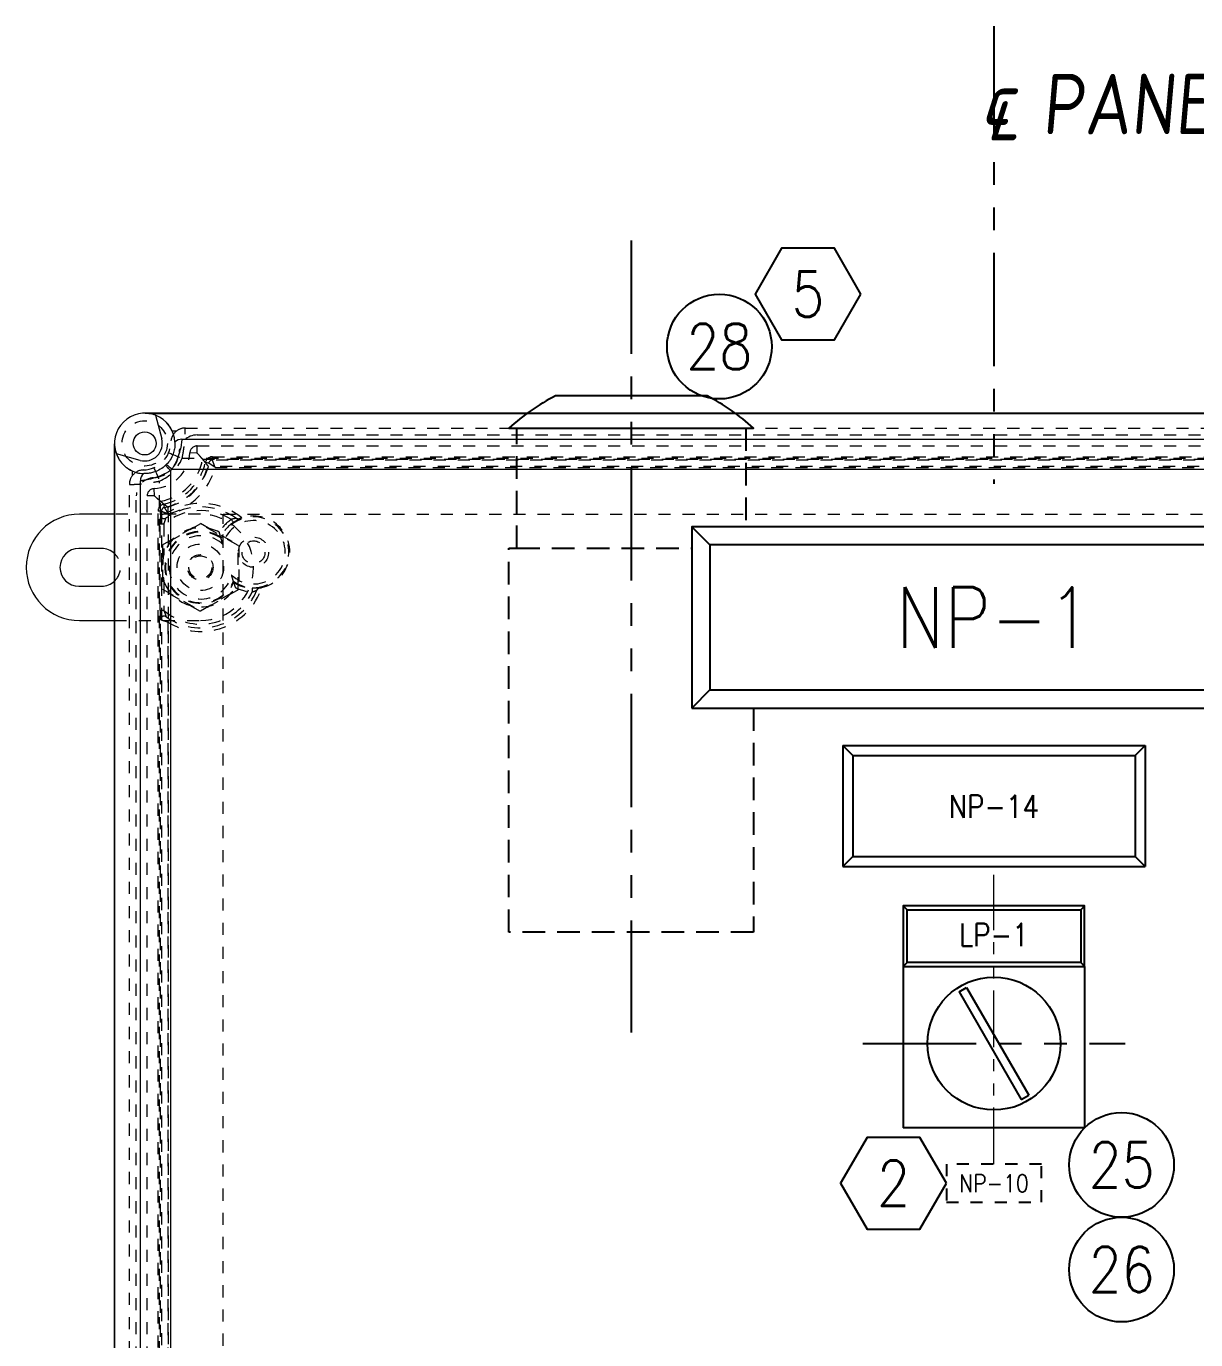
# Model space of a CAD drawing. Header units: inches. Extents: x -1 to 303, y -2 to 61.
# Drawn here: x 14.33 to 24, y 31.43 to 42.3 of the extents above; entities that cross this region are included whole.
import ezdxf
from ezdxf.enums import TextEntityAlignment as Align

# ---------------------------------------------------------------- set-up
doc = ezdxf.new("R2010")
doc.units = ezdxf.units.IN
doc.header["$LTSCALE"] = 0.75
doc.header["$MEASUREMENT"] = 0
for name, pattern in [('CENTER2', [1.125, 0.75, -0.125, 0.125, -0.125]), ('HIDDEN', [0.1875, 0.125, -0.0625]), ('HIDDEN2', [0.1875, 0.125, -0.0625]), ('PHANTOM2', [1.25, 0.625, -0.125, 0.125, -0.125, 0.125, -0.125])]:
    doc.linetypes.add(name, pattern=pattern)
for name, color, linetype in [('BODY', 3, 'Continuous'), ('BOM_LAYER @ 4', 151, 'Continuous'), ('E-POWR-IDEN', 11, 'Continuous'), ('FRONT_DOOR', 1, 'Continuous'), ('PANEL', 150, 'Continuous'), ('PCAT', 51, 'Continuous'), ('PITEM', 20, 'Continuous'), ('PSYMS', 7, 'Continuous')]:
    doc.layers.add(name, color=color, linetype=linetype)
doc.layers.add('DIM', color=2, linetype='Continuous', lineweight=20)
doc.layers.add('G-Anno-Std-Note @ 4', color=151, linetype='Continuous', lineweight=25)
doc.styles.add('Note', font='romans.shx', dxfattribs={"width": 0.75})
doc.styles.add('ROMANS', font='romans.shx', dxfattribs={"width": 0.85})

# ---------------------------------------------------------------- blocks, each defined once
blk = doc.blocks.new('LARGENAMEPLATE')
for p, q in [((10.505, 29.055), (10.655, 28.905)), ((10.505, 29.055), (10.505, 27.556)), ((15.505, 29.055), (15.354, 28.905)), ((10.655, 27.705), (10.505, 27.555)), ((15.354, 27.705), (15.505, 27.555))]:
    blk.add_line(p, q)
for points in [[(10.505, 27.555), (15.505, 27.555), (15.505, 29.055), (10.505, 29.055)], [(10.655, 27.705), (15.354, 27.705), (15.354, 28.905), (10.655, 28.905)]]:
    blk.add_lwpolyline(points, close=True)
at = {"layer": 'PITEM', "style": 'ROMANS', "width": 0.85}
blk.add_attdef('NP_NO', text='', height=0.75, dxfattribs=at).set_placement((13.005, 28.304), align=Align.MIDDLE)
blk = doc.blocks.new('Anno_Circle')
at = {"color": 0, "linetype": 'ByBlock', "lineweight": -2}
blk.add_circle((0, 0), 1.155, dxfattribs=at)
at = {"color": 0, "linetype": 'ByBlock', "lineweight": -2, "style": 'Note', "width": 0.85}
blk.add_attdef('ID', text='', height=1, dxfattribs=at).set_placement((0, 0), align=Align.MIDDLE)
blk = doc.blocks.new('27MM_HIDDEN')
at = {"linetype": 'HIDDEN'}
blk.add_lwpolyline([(-0.3937, 0), (0.3937, 0), (0.3937, 0.31496), (-0.3937, 0.31496)], close=True, dxfattribs=at)
at = {"layer": 'PITEM', "style": 'ROMANS', "width": 0.85}
blk.add_attdef('NP_NO', text='', height=0.145, dxfattribs=at).set_placement((0, 0.15748), align=Align.MIDDLE)
blk = doc.blocks.new('Anno_Hexagon')
at = {"color": 0, "linetype": 'ByBlock', "lineweight": -2}
blk.add_lwpolyline([(1.167, 0), (0.583, 1.01), (-0.583, 1.01), (-1.167, 0), (-0.583, -1.01), (0.583, -1.01)], close=True, dxfattribs=at)
at = {"color": 0, "linetype": 'ByBlock', "lineweight": -2, "style": 'Note', "width": 0.85}
blk.add_attdef('ID', text='', height=1, dxfattribs=at).set_placement((0, 0), align=Align.MIDDLE)
blk = doc.blocks.new('NP_1X2-25')
for p, q in [((-1.167, 0.918), (-1.25, 1.001)), ((1.168, 0.918), (1.25, 1)), ((-1.167, 0.082), (-1.25, -0.001)), ((1.168, 0.082), (1.25, 0))]:
    blk.add_line(p, q)
at = {"linetype": 'Continuous', "ltscale": 2}
for p, q in [((-1.25, 1), (-1.25, 0)), ((-1.25, 1), (1.25, 1)), ((1.25, 1), (1.25, 0)), ((-1.167, 0.918), (-1.167, 0.082)), ((-1.167, 0.918), (1.168, 0.918)), ((1.168, 0.918), (1.168, 0.082)), ((-1.25, 0), (1.25, 0)), ((-1.167, 0.082), (1.168, 0.082))]:
    blk.add_line(p, q, dxfattribs=at)
at = {"layer": 'PITEM', "style": 'ROMANS', "width": 0.85}
blk.add_attdef('NP-NO', text='', height=0.188, dxfattribs=at).set_placement((0, 0.496), align=Align.MIDDLE)

msp = doc.modelspace()

# ---------------------------------------------------------------- linework, layer by layer
at = {"color": 153, "linetype": 'HIDDEN2', "ltscale": 2}
msp.add_line((18.3869924, 37.9772307), (19.8308798, 37.9772307), dxfattribs=at)
at = {"color": 153, "ltscale": 2}
msp.add_lwpolyline([(18.3187519, 38.972138), (20.3430077, 38.972138, 0.0621422454), (19.9576593, 39.2393214), (18.7041004, 39.2393214, 0.0621422454)], format="xyb", close=True, dxfattribs=at)
at = {"color": 153, "linetype": 'HIDDEN2', "ltscale": 2}
for points in [[(20.3430077, 36.6554693), (20.3430077, 34.8022307), (18.3187519, 34.8022307), (18.3187519, 37.9772307), (18.3832228, 37.9772307), (18.3832228, 38.972138)], [(20.2785368, 38.972138), (20.2785368, 38.1554693)]]:
    msp.add_lwpolyline(points, dxfattribs=at)
at = {"layer": 'BODY', "linetype": 'HIDDEN', "lineweight": 0}
for p, q in [((15.3059943, 39.0948016), (15.3058412, 39.0948016)), ((15.3102816, 39.0948016), (15.3059943, 39.0948016)), ((15.3385082, 39.0927066), (15.3382148, 39.0927066)), ((15.5329478, 38.9495317), (15.5716433, 38.9495317)), ((15.6417468, 38.972138), (29.0200128, 38.972138)), ((15.0558801, 38.8448399), (15.0558801, 38.8447636)), ((15.0558801, 38.8447636), (15.0558801, 38.8446874)), ((15.0558801, 38.8446874), (15.0558801, 38.8403995)), ((15.0579744, 38.8124668), (15.0579744, 38.8121729)), ((15.7394439, 38.7648013), (15.7394439, 38.8248013)), ((15.6150948, 38.7221382), (29.0466648, 38.7221382)), ((15.7394439, 38.7648013), (15.6795142, 38.7677047)), ((15.7842042, 38.7149909), (28.8775554, 38.7149909)), ((15.20115, 38.6177333), (15.20115, 38.5755507)), ((28.8293378, 38.6549997), (15.8324218, 38.6549997)), ((15.178543, 26.9174647), (15.178543, 38.5054472)), ((15.3858798, 38.4112372), (15.3829764, 38.4711669)), ((15.4285429, 26.9174647), (15.4285429, 38.5335294)), ((15.3858798, 38.4112372), (15.3258797, 38.4112372)), ((15.4356907, 38.2528502), (15.4356907, 38.3664768)), ((15.7658799, 38.2598015), (15.0558801, 38.2598015)), ((15.4356905, 38.25285), (15.4356813, 38.2528435)), ((15.4956814, 38.3182593), (15.4956814, 38.2724834)), ((15.4346342, 37.4628516), (15.4346342, 38.1760828)), ((15.4646295, 38.1760828), (15.4346342, 38.1760828)), ((15.4483796, 38.0031103), (15.7658799, 38.1864186)), ((15.7658799, 38.180068), (15.4538795, 37.9999347)), ((15.4646295, 38.1760828), (15.4646295, 37.9368036)), ((15.7658799, 38.1864186), (16.0833797, 38.0031103)), ((16.0778797, 37.9999347), (15.7658799, 38.180068)), ((15.4483796, 37.636493), (15.4483796, 38.0031103)), ((15.4538795, 37.9999347), (15.4538795, 37.639668)), ((16.0778797, 37.639668), (16.0778797, 37.9999347)), ((16.0833797, 38.0031103), (16.0833797, 37.636493)), ((15.7658799, 37.4531841), (15.4483796, 37.636493)), ((15.4538795, 37.639668), (15.7658799, 37.4595347)), ((15.4646295, 37.7024054), (15.4646295, 37.4628516)), ((15.7658799, 37.4595347), (16.0778797, 37.639668)), ((16.0833797, 37.636493), (15.7658799, 37.4531841)), ((15.4646295, 37.4628516), (15.4346342, 37.4628516)), ((15.4356813, 37.386091), (15.4356905, 37.3860846)), ((15.4356907, 28.2533072), (15.4356907, 37.3860848)), ((15.0558801, 37.3798011), (15.7658799, 37.3798011)), ((15.4956814, 37.3664517), (15.4956814, 28.2729506))]:
    msp.add_line(p, q, dxfattribs=at)
at = {"layer": 'BODY', "linetype": 'Continuous', "lineweight": 15}
for p, q in [((29.351478, 39.0948016), (15.3102816, 39.0948016)), ((15.0558801, 38.8403995), (15.0558801, 26.7947633)), ((15.0558801, 38.2598015), (14.76588, 38.2598015)), ((14.9488798, 37.9758012), (14.7608799, 37.9758012)), ((14.7608799, 37.6638014), (14.9488798, 37.6638014)), ((14.76588, 37.3798011), (15.0558801, 37.3798011))]:
    msp.add_line(p, q, dxfattribs=at)
at = {"layer": 'BODY', "linetype": 'HIDDEN', "lineweight": 0, "flags": 128}
for points in [[(15.5042155, 38.7680262), (15.5063457, 38.7671444), (15.5126558, 38.7645332), (15.5229018, 38.7602928), (15.5366913, 38.7545858), (15.5534932, 38.7476321), (15.5726629, 38.7396987), (15.5934635, 38.7310906), (15.6150948, 38.7221382)], [(15.3814417, 38.6438995), (15.3823469, 38.6417787), (15.3850274, 38.6354979), (15.3893798, 38.6252989), (15.3952376, 38.6115728), (15.4023749, 38.5948477), (15.4105183, 38.575766), (15.419354, 38.5550616), (15.4285429, 38.5335294)], [(15.5112525, 38.246841), (15.5109533, 38.2473332), (15.5100675, 38.2487929), (15.5086284, 38.2511624), (15.5066918, 38.2543515), (15.5043323, 38.2582369), (15.5016401, 38.2626703), (15.4987191, 38.2674803), (15.4956814, 38.2724834)], [(16.0392253, 38.1915448), (16.0388539, 38.1920957), (16.0378654, 38.1935606), (16.0362973, 38.1958838), (16.0342088, 38.1989784), (16.0316779, 38.2027283), (16.0288004, 38.2069922), (16.025684, 38.2116098), (16.0224462, 38.2164081)], [(16.1958787, 37.6468581), (16.1958564, 37.646194), (16.1957972, 37.6444276), (16.1957033, 37.6416263), (16.1955778, 37.6378951), (16.1954258, 37.6333737), (16.1952534, 37.6282328), (16.1950662, 37.6226648), (16.194872, 37.6168798)], [(15.5112525, 37.392094), (15.5109533, 37.3916012), (15.5100675, 37.3901422), (15.5086284, 37.3877721), (15.5066918, 37.3845836), (15.5043323, 37.3806976), (15.5016401, 37.3762642), (15.4987191, 37.3714541), (15.4956814, 37.3664517)]]:
    msp.add_lwpolyline(points, dxfattribs=at)
at = {"layer": 'BODY', "linetype": 'HIDDEN', "lineweight": 0}
for centre, radius in [((16.2057725, 37.9444764), 0.095), ((15.7658798, 37.8198014), 0.1925), ((15.7658798, 37.8198014), 0.105), ((15.7658798, 37.8198014), 0.095)]:
    msp.add_circle(centre, radius, dxfattribs=at)
for centre, radius, start, end in [((15.3059179, 38.8447633), 0.2500381, 82.57851612, 89.98254848), ((15.3059179, 38.8447633), 0.2500381, 24.77203559, 82.57851612), ((15.6417468, 38.8521382), 0.12, 125.74632177, 179.31066024), ((15.6417468, 38.8521382), 0.12, 90, 125.74632177), ((15.3059179, 38.8447633), 0.2500381, 180.01745152, 187.42148388), ((15.3059179, 38.8447633), 0.2500381, 187.42148388, 245.22796441), ((15.2907722, 38.856361), 0.231, 271.26859475, 359.31066024), ((15.2907722, 38.856361), 0.351, 293.1107517, 337.51749399), ((15.3678798, 38.7828014), 0.4218106, 279.25106141, 350.74893859), ((15.2985431, 38.5054471), 0.12, 91.26859475, 144.25367823), ((15.3678798, 38.7828014), 0.4818015, 285.38225864, 344.61774136), ((15.2985431, 38.5054471), 0.12, 144.25367823, 180), ((15.4656882, 38.2528515), 0.0300069, 180.01473544, 235.64702098), ((15.4656904, 38.252853), 0.0299997, 180.00526598, 305.13413114), ((15.7707751, 37.8194673), 0.47, 57.62421681, 130.64526243), ((15.7707751, 37.8194673), 0.5, 54.14399374, 125.14567943), ((15.7707751, 37.8194673), 0.53, 50.46694045, 121.2682103), ((15.7658798, 37.8198014), 0.44, 270, 90), ((15.4626262, 38.2509713), 0.0266366, 187.4030782, 238.85465007), ((15.4656822, 38.2528389), 0.0299931, 235.64291759, 305.14159369), ((15.7708798, 37.8196046), 0.32791, 62.39162811, 159.05861282), ((16.2058798, 37.9446046), 0.32791, 124.01452522, 149.6730506), ((16.2058798, 37.9446046), 0.2979145, 124.01452522, 155.46303497), ((16.2058798, 37.9446046), 0.2923106, 235.3013613, 156.76331741), ((16.2058798, 37.9446046), 0.2623152, 226.41017061, 165.6545081), ((16.0812172, 38.2490197), 0.0299899, 234.14311826, 292.28465899), ((16.2058798, 37.9446046), 0.3, 283.07524645, 109.01552625), ((15.7708798, 37.8196046), 0.2979145, 56.60164374, 335.46303497), ((15.7708798, 37.8196046), 0.2923106, 55.3013613, 336.76331741), ((15.7708798, 37.8196046), 0.2623152, 46.41017061, 345.6545081), ((14.9488798, 37.8198014), 0.156, 313.30622744, 46.69377256), ((15.7708798, 37.8196046), 0.32791, 200.94138718, 329.6730506), ((15.7707751, 37.8194673), 0.47, 229.35473757, 334.46655588), ((15.7707751, 37.8194673), 0.5, 234.85432057, 337.94677896), ((15.7707751, 37.8194673), 0.53, 238.7317897, 341.62383225), ((16.2058798, 37.9446046), 0.2979145, 236.60164374, 268.07624748), ((16.2058798, 37.9446046), 0.32791, 242.39162811, 268.07624748), ((16.2619894, 37.6204722), 0.029991, 99.80746607, 157.94554001), ((15.465685, 37.3860846), 0.0300036, 125.05013562, 179.98729628), ((15.4656902, 37.3860818), 0.0299995, 54.86532334, 179.99415903), ((15.4656822, 37.386097), 0.0299919, 54.85686406, 125.05932746)]:
    msp.add_arc(centre, radius, start, end, dxfattribs=at)
at = {"layer": 'BODY', "linetype": 'Continuous', "lineweight": 15}
for centre, radius, start, end in [((14.7658798, 37.8198014), 0.44, 90, 270), ((14.7608798, 37.8198014), 0.156, 90, 270), ((14.9488798, 37.8198014), 0.156, 46.69377256, 90), ((14.9488798, 37.8198014), 0.156, 270, 313.30622744)]:
    msp.add_arc(centre, radius, start, end, dxfattribs=at)
at = {"layer": 'BODY', "linetype": 'HIDDEN', "lineweight": 0}
for points, knots in [([(15.6150948, 38.7221382), (15.6201996, 38.7486748), (15.630554, 38.8025008), (15.6380499, 38.8758821), (15.6411978, 38.9327053), (15.6417255, 38.9665039), (15.6417402, 38.9703928), (15.6417468, 38.972138)], [0, 0, 0, 0, 0.2054815254, 0.4167934572, 0.6224142066, 0.8305462028, 1, 1, 1, 1]), ([(15.7842042, 38.7149909), (15.7803609, 38.7194826), (15.7661541, 38.7360859), (15.75071, 38.7526895), (15.7394439, 38.7648013)], [0, 0, 0, 0, 0.270528124, 1, 1, 1, 1]), ([(15.8324218, 38.6549997), (15.8323587, 38.6550828), (15.8281466, 38.6606255), (15.8179922, 38.6737412), (15.8036886, 38.6916362), (15.792407, 38.7052807), (15.7856749, 38.7132646), (15.7846951, 38.7144147), (15.7842042, 38.7149909)], [0, 0, 0, 0, 0.0029445983, 0.1963738574, 0.4673676255, 0.6823754327, 0.8408554231, 1, 1, 1, 1]), ([(15.178543, 38.5054472), (15.1812937, 38.5054652), (15.1867943, 38.5055013), (15.2295408, 38.5066515), (15.2912863, 38.5111124), (15.3612895, 38.5198153), (15.4079734, 38.5293349), (15.4285429, 38.5335294)], [0, 0, 0, 0, 0.2131687382, 0.4262828792, 0.6370395158, 0.8400750686, 1, 1, 1, 1]), ([(15.4356907, 38.3664768), (15.4311988, 38.3703202), (15.4145947, 38.3845269), (15.3979914, 38.3999711), (15.3858798, 38.4112372)], [0, 0, 0, 0, 0.2705281266, 1, 1, 1, 1]), ([(15.4956814, 38.3182593), (15.4955983, 38.3183224), (15.4900554, 38.3225346), (15.4769403, 38.3326896), (15.4590446, 38.3469924), (15.4454004, 38.3582741), (15.4374164, 38.3650061), (15.4362667, 38.3659859), (15.4356907, 38.3664768)], [0, 0, 0, 0, 0.0029446003, 0.1963773469, 0.4673681113, 0.682376069, 0.8408561705, 1, 1, 1, 1]), ([(15.4356813, 38.2528437), (15.4356261, 38.2526183), (15.4354486, 38.2518943), (15.4351667, 38.2444914), (15.4348846, 38.2284227), (15.4346753, 38.2050053), (15.4346486, 38.1862494), (15.4346342, 38.1760828)], [0, 0, 0, 0, 0.0885032008, 0.2841676413, 0.4786496301, 0.7174042819, 1, 1, 1, 1]), ([(15.4356907, 38.2528502), (15.4362981, 38.2530645), (15.4374945, 38.2534866), (15.4454575, 38.2562614), (15.4575867, 38.2603784), (15.4747071, 38.2660124), (15.4884291, 38.2702459), (15.4956814, 38.2724834)], [0, 0, 0, 0, 0.1846676393, 0.3637305644, 0.5498234845, 0.7620740458, 1, 1, 1, 1]), ([(15.4646295, 38.1760828), (15.467069, 38.1831218), (15.4714071, 38.1956393), (15.4768464, 38.2114388), (15.4802814, 38.2213435), (15.4819254, 38.2259), (15.4826925, 38.2278788), (15.4828559, 38.2281582), (15.4829462, 38.2283126)], [0, 0, 0, 0, 0.3255683333, 0.578957962, 0.7640900165, 0.873413848, 0.9300349922, 1, 1, 1, 1]), ([(16.0636503, 38.2247134), (16.0634603, 38.2246347), (16.0632315, 38.2245399), (16.0608895, 38.2241906), (16.0565306, 38.2236223), (16.0474895, 38.222261), (16.0357567, 38.2200465), (16.0269967, 38.2176519), (16.0224462, 38.2164081)], [0, 0, 0, 0, 0.1327701521, 0.1598256087, 0.3285025099, 0.5209681153, 0.7511663619, 1, 1, 1, 1]), ([(16.0392253, 38.1915448), (16.0451228, 38.1953611), (16.0566606, 38.2028272), (16.0721157, 38.2111651), (16.0836676, 38.2168656), (16.0913175, 38.2204196), (16.0921627, 38.2209844), (16.0925896, 38.2212697)], [0, 0, 0, 0, 0.221712463, 0.4337535311, 0.6253267241, 0.8107457769, 1, 1, 1, 1]), ([(16.0917173, 38.2219555), (16.0883365, 38.2209513), (16.0804906, 38.218621), (16.0708771, 38.2206137), (16.0652761, 38.2235409), (16.0632191, 38.2250245), (16.0631786, 38.2250537)], [0, 0, 0, 0, 0.3108056925, 0.7212828276, 0.994518864, 1, 1, 1, 1]), ([(16.0636503, 38.2247134), (16.0635734, 38.2247687), (16.0634159, 38.224882), (16.0632589, 38.2249956), (16.0631786, 38.2250537)], [0, 0, 0, 0, 0.4882571287, 1, 1, 1, 1]), ([(16.1081326, 38.2282339), (16.1040427, 38.226764), (16.0982814, 38.2246934), (16.0931934, 38.2225712), (16.0917173, 38.2219555)], [0, 0, 0, 0, 0.7098826945, 1, 1, 1, 1]), ([(16.0917173, 38.2219555), (16.0919309, 38.2217877), (16.0922215, 38.2215594), (16.0925126, 38.2213303), (16.0925896, 38.2212697)], [0, 0, 0, 0, 0.735267172, 1, 1, 1, 1]), ([(15.9348691, 38.0683228), (15.9347623, 38.0686937), (15.9345496, 38.0694331), (15.9330892, 38.0745184), (15.9304216, 38.0837959), (15.926777, 38.0964923), (15.9240274, 38.1060399), (15.9228619, 38.1101078), (15.922842, 38.1101774)], [0, 0, 0, 0, 0.1362145953, 0.2714862575, 0.4799777489, 0.778424967, 0.9962080158, 1, 1, 1, 1]), ([(15.9517437, 38.0095981), (15.9517224, 38.0096726), (15.9497369, 38.0166133), (15.9460858, 38.029277), (15.9416444, 38.0447462), (15.9389828, 38.0540064), (15.9375859, 38.0588667), (15.9373827, 38.0595749), (15.9372808, 38.05993)], [0, 0, 0, 0, 0.0035453575, 0.3302731042, 0.6008359893, 0.7714169838, 0.8853546542, 1, 1, 1, 1]), ([(15.4646295, 37.9368036), (15.4646074, 37.9366845), (15.4539758, 37.8794173), (15.4502372, 37.7998923), (15.460936, 37.7223331), (15.4646074, 37.7025247), (15.4646295, 37.7024054)], [0, 0, 0, 0, 0.0015451206, 0.7430120037, 0.9984524266, 1, 1, 1, 1]), ([(16.0394793, 37.7042792), (16.0393772, 37.7046344), (16.0391735, 37.7053425), (16.0377767, 37.7102028), (16.035116, 37.7194632), (16.0306683, 37.7349305), (16.0270398, 37.7476008), (16.0250373, 37.7545366), (16.0250158, 37.7546111)], [0, 0, 0, 0, 0.1146458071, 0.2285833963, 0.3991642695, 0.6697246596, 0.9964521738, 1, 1, 1, 1]), ([(16.0418905, 37.6958864), (16.0419971, 37.6955155), (16.0422097, 37.6947761), (16.0436716, 37.6896909), (16.0463359, 37.6804127), (16.0499904, 37.667719), (16.0527219, 37.6581662), (16.0538981, 37.6541014), (16.0539182, 37.6540318)], [0, 0, 0, 0, 0.1362143239, 0.2714872255, 0.4799761308, 0.7784253856, 0.9962051903, 1, 1, 1, 1]), ([(16.194872, 37.6168798), (16.1995833, 37.6183075), (16.2089182, 37.6211363), (16.2211806, 37.6260299), (16.2295177, 37.6297684), (16.233018, 37.6313527), (16.2340875, 37.6317762), (16.2341582, 37.6317475), (16.2341929, 37.6317334)], [0, 0, 0, 0, 0.2596086243, 0.5143939183, 0.7488394827, 0.8783956254, 0.9403194653, 1, 1, 1, 1]), ([(16.2568808, 37.6500249), (16.2568134, 37.6500536), (16.256539, 37.6501704), (16.2513615, 37.6495547), (16.2375482, 37.647975), (16.2180265, 37.6465656), (16.2032099, 37.6467613), (16.1958787, 37.6468581)], [0, 0, 0, 0, 0.0715683536, 0.2914007289, 0.5320343576, 0.7684564265, 1, 1, 1, 1]), ([(16.2565065, 37.6489806), (16.2530903, 37.6480277), (16.2451795, 37.645821), (16.2381085, 37.6390085), (16.2349443, 37.633571), (16.233993, 37.6312406), (16.2339741, 37.6311943)], [0, 0, 0, 0, 0.312642029, 0.7239829151, 0.9945082011, 1, 1, 1, 1]), ([(16.2339741, 37.6311943), (16.2340115, 37.6312862), (16.2340845, 37.6314657), (16.2341573, 37.6316456), (16.2341929, 37.6317334)], [0, 0, 0, 0, 0.5117428796, 1, 1, 1, 1]), ([(16.2565065, 37.6489806), (16.2603831, 37.6496534), (16.2659877, 37.650626), (16.27192, 37.6519687), (16.273749, 37.6523827)], [0, 0, 0, 0, 0.6916830818, 1, 1, 1, 1]), ([(16.2568808, 37.6500249), (16.256848, 37.6499328), (16.256724, 37.6495849), (16.2565987, 37.6492367), (16.2565065, 37.6489806)], [0, 0, 0, 0, 0.2647325922, 1, 1, 1, 1]), ([(15.4346342, 37.4628516), (15.4346347, 37.4611228), (15.4346378, 37.4505416), (15.4346949, 37.4326571), (15.43487, 37.4122394), (15.4351, 37.3977919), (15.4353742, 37.3881766), (15.4355789, 37.3867871), (15.4356813, 37.3860913)], [0, 0, 0, 0, 0.0482509052, 0.2953148471, 0.4999548593, 0.6738714251, 0.8367047373, 1, 1, 1, 1]), ([(15.4956814, 37.3664517), (15.4886434, 37.3686196), (15.4798803, 37.371319), (15.465816, 37.3758458), (15.4574971, 37.3785989), (15.4475554, 37.3819589), (15.4396874, 37.3846762), (15.4360373, 37.3859626), (15.4357396, 37.3860676), (15.4356907, 37.3860848)], [0, 0, 0, 0, 0.2304316405, 0.2869125884, 0.5005987147, 0.5520959862, 0.7513895944, 0.9592230708, 1, 1, 1, 1]), ([(15.4646295, 37.4628516), (15.4650551, 37.461625), (15.4675953, 37.4543031), (15.4717551, 37.4422764), (15.4765108, 37.4284728), (15.4798935, 37.4187005), (15.4815853, 37.4139631), (15.482573, 37.4113452), (15.4827772, 37.4109495), (15.4829462, 37.4106219)], [0, 0, 0, 0, 0.0569192126, 0.3397540267, 0.5575518106, 0.7263754429, 0.8688162226, 0.8914029232, 1, 1, 1, 1])]:
    msp.add_open_spline(points, degree=3, knots=knots, dxfattribs=at)
for points in [[(15.9372808, 38.05993), (15.9348691, 38.0683228)], [(16.0394793, 37.7042792), (16.0418905, 37.6958864)]]:
    msp.add_open_spline(points, degree=1, dxfattribs=at)
at = {"layer": 'DIM', "linetype": 'PHANTOM2'}
msp.add_line((22.3308798, 32.8815777), (22.3308798, 35.2767319), dxfattribs=at)
at = {"layer": 'FRONT_DOOR', "linetype": 'Continuous', "lineweight": 15}
for p, q in [((15.3102816, 39.0948016), (29.3557653, 39.0948016)), ((15.3385082, 39.0927066), (29.3235448, 39.0927066)), ((15.3936343, 39.0789512), (15.4462224, 38.8826525)), ((15.0558801, 26.7947633), (15.0558801, 38.8403995)), ((15.0579744, 26.796858), (15.0579744, 38.8121729)), ((15.6139514, 38.8803797), (29.0478082, 38.8803797)), ((15.2686264, 38.7050723), (15.0714019, 38.7579286)), ((15.2273696, 38.6073435), (15.2414253, 38.6035766)), ((15.5203017, 38.6208091), (15.5203017, 27.0092233)), ((29.1319593, 38.6303799), (15.5298004, 38.6303799)), ((15.2703013, 27.0092233), (15.2703013, 38.53527))]:
    msp.add_line(p, q, dxfattribs=at)
at = {"layer": 'FRONT_DOOR', "linetype": 'HIDDEN', "lineweight": 0}
for p, q in [((15.7394439, 38.9148014), (28.9223158, 38.9148014)), ((15.7394439, 38.8248013), (28.9223158, 38.8248013)), ((15.8349867, 38.6815895), (15.8076742, 38.6875071)), ((15.8663132, 38.7068551), (15.8663132, 38.7348013)), ((15.8663132, 38.7348013), (28.7954465, 38.7348013)), ((28.7954465, 38.7068551), (15.8663132, 38.7068551)), ((15.8883581, 38.6468639), (28.7734016, 38.6468639)), ((15.2358796, 26.8748013), (15.2358796, 38.4112372)), ((15.3258797, 26.8748013), (15.3258797, 38.4112372)), ((15.4438259, 38.2843679), (15.4158798, 38.2843679)), ((15.4158798, 26.9648014), (15.4158798, 38.2843679)), ((15.4438259, 38.2843679), (15.4438259, 26.9648014)), ((15.4690922, 38.3156944), (15.463174, 38.3430069)), ((15.5038172, 26.9927388), (15.5038172, 38.262323))]:
    msp.add_line(p, q, dxfattribs=at)
at = {"layer": 'FRONT_DOOR', "linetype": 'Continuous', "lineweight": 15, "flags": 128}
for points in [[(15.5203017, 38.6208091), (15.5144146, 38.6269034), (15.5085938, 38.632929), (15.5029043, 38.6388184), (15.4974115, 38.6445049), (15.4921755, 38.6499257), (15.4872558, 38.6550179), (15.482708, 38.6597258), (15.4785832, 38.6639955)], [(15.5298004, 38.6303799), (15.5236715, 38.6362113), (15.5176113, 38.6419776), (15.5116878, 38.6476136), (15.5059673, 38.6530567), (15.5005143, 38.6582451), (15.4953898, 38.6631214), (15.4906508, 38.6676299), (15.4863512, 38.6717212)]]:
    msp.add_lwpolyline(points, dxfattribs=at)
at = {"layer": 'FRONT_DOOR', "linetype": 'HIDDEN', "lineweight": 0}
msp.add_circle((15.3058798, 38.8448014), 0.1875, dxfattribs=at)
at = {"layer": 'FRONT_DOOR', "linetype": 'Continuous', "lineweight": 15}
msp.add_circle((15.3058798, 38.8448014), 0.095, dxfattribs=at)
for centre, radius, start, end in [((15.3059179, 38.8447633), 0.2500762, 69.46626667, 200.31819832), ((15.3059179, 38.8447633), 0.2500762, 2.41265443, 69.46626667), ((15.3061616, 38.84513), 0.145, 254.99732029, 14.99732029), ((15.6139513, 38.8003796), 0.08, 90, 136.39530651), ((15.3059179, 38.8447633), 0.2500762, 200.31819832, 251.69361491), ((15.3059179, 38.8447633), 0.2500762, 251.69361491, 267.93653131), ((15.3061616, 38.84513), 0.2500778, 254.99732029, 267.97322318), ((15.3503016, 38.5352699), 0.08, 131.47587701, 180), ((15.2979744, 38.8509625), 0.32, 314.00908407, 316.42357004)]:
    msp.add_arc(centre, radius, start, end, dxfattribs=at)
at = {"layer": 'FRONT_DOOR', "linetype": 'HIDDEN', "lineweight": 0}
for centre, radius, start, end in [((15.7394441, 38.7648014), 0.15, 90, 177.2265406), ((15.7394441, 38.7648014), 0.06, 90, 177.2265406), ((15.3678798, 38.7828014), 0.222, 272.7734594, 357.2265406), ((15.3678798, 38.7828014), 0.312, 272.7734594, 357.2265406), ((15.3678798, 38.7828014), 0.45, 282.22578859, 347.77421141), ((15.8663134, 38.6748014), 0.06, 90, 167.77421141), ((15.3678798, 38.7828014), 0.4779464, 282.22578859, 347.77421141), ((15.3678798, 38.7828014), 0.5379372, 284.63739726, 345.36260274), ((15.3858798, 38.4112372), 0.15, 92.7734594, 180), ((15.3858798, 38.4112372), 0.06, 92.7734594, 180), ((15.4758798, 38.2843679), 0.06, 102.22578859, 180)]:
    msp.add_arc(centre, radius, start, end, dxfattribs=at)
at = {"layer": 'FRONT_DOOR', "linetype": 'Continuous', "lineweight": 15}
for points, knots in [([(15.5560223, 38.8555541), (15.556178, 38.8532506), (15.5564755, 38.8488508), (15.5555897, 38.8157496), (15.5466933, 38.7711151), (15.526502, 38.7227391), (15.5028285, 38.689275), (15.4886174, 38.6741355), (15.4863512, 38.6717212)], [0, 0, 0, 0, 0.2412509555, 0.4608014344, 0.6370774788, 0.8142888012, 0.9703845241, 1, 1, 1, 1]), ([(15.6139514, 38.8803797), (15.6136904, 38.8777315), (15.6131689, 38.8724417), (15.6075102, 38.8316566), (15.5947025, 38.7742207), (15.5720362, 38.7077892), (15.5479765, 38.6591094), (15.5323506, 38.6344109), (15.5298004, 38.6303799)], [0, 0, 0, 0, 0.2024673275, 0.4044265066, 0.6002455366, 0.783984027, 0.9647449369, 1, 1, 1, 1]), ([(15.5203017, 38.6208091), (15.4956807, 38.6065635), (15.4446061, 38.5770119), (15.3688116, 38.552866), (15.3112563, 38.5405811), (15.2764667, 38.5359278), (15.2722896, 38.5354821), (15.2703013, 38.53527)], [0, 0, 0, 0, 0.2087507892, 0.433038082, 0.6316864424, 0.8246889442, 1, 1, 1, 1]), ([(15.4785832, 38.6639955), (15.4642508, 38.6520541), (15.4357972, 38.6283474), (15.3894296, 38.6080072), (15.349246, 38.5978942), (15.3171966, 38.5948161), (15.2998487, 38.5951103), (15.2980268, 38.595181), (15.297317, 38.5952085)], [0, 0, 0, 0, 0.1667769601, 0.3310953479, 0.4866260689, 0.6591129958, 0.8671853192, 1, 1, 1, 1])]:
    msp.add_open_spline(points, degree=3, knots=knots, dxfattribs=at)
at = {"layer": 'FRONT_DOOR', "linetype": 'HIDDEN', "lineweight": 0}
for points, knots in [([(15.8663132, 38.7068551), (15.8626843, 38.7064966), (15.8554268, 38.7057795), (15.8458454, 38.7001793), (15.8383437, 38.6920008), (15.8361057, 38.68506), (15.8349867, 38.6815895)], [0, 0, 0, 0, 0.2500062713, 0.5000043354, 0.7499915216, 1, 1, 1, 1]), ([(15.8883581, 38.6468639), (15.8855972, 38.6543951), (15.8800745, 38.6694603), (15.8738975, 38.6860467), (15.8701197, 38.6962629), (15.8679631, 38.7020994), (15.8665786, 38.7059531), (15.8664011, 38.7065562), (15.8663132, 38.7068551)], [0, 0, 0, 0, 0.2494841572, 0.4990566811, 0.6281999084, 0.7497340496, 0.8759272305, 1, 1, 1, 1]), ([(15.8883581, 38.6468639), (15.8839143, 38.6498899), (15.8757838, 38.6554265), (15.8631196, 38.663753), (15.8526109, 38.6707872), (15.8442742, 38.6759646), (15.8390278, 38.6791825), (15.8357415, 38.6811802), (15.8352349, 38.6814549), (15.8349867, 38.6815895)], [0, 0, 0, 0, 0.1676340308, 0.3067100872, 0.4995858575, 0.6330190347, 0.7605488405, 0.882699522, 1, 1, 1, 1]), ([(15.4690922, 38.3156944), (15.4656214, 38.3145754), (15.4586801, 38.3123376), (15.4505021, 38.3048351), (15.4449014, 38.2952542), (15.4441844, 38.2879968), (15.4438259, 38.2843679)], [0, 0, 0, 0, 0.2500186199, 0.5000123414, 0.7499961521, 1, 1, 1, 1]), ([(15.4438259, 38.2843679), (15.4441249, 38.2842799), (15.444728, 38.2841024), (15.4485822, 38.2827181), (15.4544175, 38.2805618), (15.464634, 38.2767836), (15.4812207, 38.2706066), (15.4962859, 38.2650839), (15.5038172, 38.262323)], [0, 0, 0, 0, 0.1240638118, 0.2502676882, 0.3717789241, 0.5009427461, 0.7505155564, 1, 1, 1, 1]), ([(15.5038172, 38.262323), (15.4992924, 38.2689352), (15.4902481, 38.2821517), (15.4806358, 38.2969681), (15.4748653, 38.3061308), (15.4716132, 38.3113845), (15.4695246, 38.3148661), (15.4692355, 38.3154199), (15.4690922, 38.3156944)], [0, 0, 0, 0, 0.2495782737, 0.4988573355, 0.6283120299, 0.7494211988, 0.8758329026, 1, 1, 1, 1])]:
    msp.add_open_spline(points, degree=3, knots=knots, dxfattribs=at)
at = {"layer": 'FRONT_DOOR', "linetype": 'Continuous', "lineweight": 15}
msp.add_open_spline([(15.4863512, 38.6717212), (15.4785832, 38.6639955)], degree=1, dxfattribs=at)
at = {"layer": 'PANEL', "linetype": 'HIDDEN', "lineweight": 0}
for p, q in [((15.9558797, 38.2599981), (28.7058799, 38.2599981)), ((15.9558797, 27.3799982), (15.9558797, 38.2599981))]:
    msp.add_line(p, q, dxfattribs=at)
msp.add_circle((16.2058798, 37.9449982), 0.125, dxfattribs=at)
at = {"layer": 'PCAT', "linetype": 'PHANTOM2', "ltscale": 2}
for p, q in [((22.3308798, 42.2961945), (22.3308798, 38.5098933)), ((19.3308798, 40.5232301), (19.3308798, 33.9712541)), ((21.2456744, 33.8803797), (23.4160852, 33.8803797))]:
    msp.add_line(p, q, dxfattribs=at)
at = {"layer": 'PSYMS', "color": 3, "linetype": 'HIDDEN'}
for p, q in [((21.5813853, 35.0184081), (21.6126248, 34.9871687)), ((23.0808798, 35.0184081), (23.0496403, 34.9871687)), ((21.6126248, 34.5498161), (21.5813853, 34.5185766)), ((23.0496403, 34.5498161), (23.0808798, 34.5185766))]:
    msp.add_line(p, q, dxfattribs=at)
at = {"layer": 'PSYMS', "linetype": 'Continuous', "ltscale": 2}
for p, q in [((21.6126248, 34.5498161), (21.6126248, 34.9871687)), ((21.6126248, 34.9871687), (23.0496403, 34.9871687)), ((23.0496403, 34.9871687), (23.0496403, 34.5498161)), ((21.5808798, 34.5184081), (21.5808798, 33.1820121)), ((23.0496403, 34.5498161), (21.6126248, 34.5498161)), ((23.0808798, 34.5184081), (23.0808798, 33.1820121)), ((23.0808798, 33.1820121), (21.5808798, 33.1820121))]:
    msp.add_line(p, q, dxfattribs=at)
at = {"layer": 'PSYMS'}
for p, q in [((22.0431024, 34.3075199), (22.1048543, 34.3431723)), ((22.1048543, 34.3431723), (22.6186572, 33.4532396)), ((22.0431024, 34.3075199), (22.5569053, 33.4175872)), ((22.5569053, 33.4175872), (22.6186572, 33.4532396))]:
    msp.add_line(p, q, dxfattribs=at)
at = {"layer": 'PSYMS', "linetype": 'Continuous', "ltscale": 2}
msp.add_lwpolyline([(21.5808798, 34.5184081), (23.0808798, 34.5184081), (23.0808798, 35.0184081), (21.5808798, 35.0184081), (21.5808798, 34.5184081)], dxfattribs=at)
msp.add_circle((22.3308798, 33.8803797), 0.55, dxfattribs=at)

# ---------------------------------------------------------------- block references
ref = msp.add_blockref('LARGENAMEPLATE', (9.3263525, 9.1007009))
ref.add_attrib('NP_NO', 'NP-1', dxfattribs={"layer": 'PITEM', "height": 0.5, "style": 'ROMANS', "width": 0.85}).set_placement((22.3308798, 37.4049812), align=Align.MIDDLE)
at = {"linetype": 'Continuous'}
for name, p, values in [('NP_1X2-25', (22.3308798, 35.3445629), {'NP-NO': 'NP-14'}), ('27MM_HIDDEN', (22.3308798, 32.5666177), {'NP_NO': 'NP-10'})]:
    msp.add_blockref(name, p, dxfattribs=at).add_auto_attribs(values)
at = {"layer": 'BOM_LAYER @ 4', "xscale": 0.375, "yscale": 0.375, "zscale": 0.375}
for p, values in [((20.059502, 39.6460923), {'ID': '28'}), ((23.3871378, 32.8757541), {'ID': '25'}), ((23.3871378, 32.0095258), {'ID': '26'})]:
    msp.add_blockref('Anno_Circle', p, dxfattribs=at).add_auto_attribs(values)
at = {"layer": 'G-Anno-Std-Note @ 4', "xscale": 0.375, "yscale": 0.375, "zscale": 0.375}
for p, values in [((20.7930077, 40.0805513), {'ID': '5'}), ((21.4996798, 32.7240977), {'ID': '2'})]:
    msp.add_blockref('Anno_Hexagon', p, dxfattribs=at).add_auto_attribs(values)

# ---------------------------------------------------------------- texts
at = {"color": 51, "linetype": 'CENTER2', "insert": (22.1872579, 41.9024233), "char_height": 0.5, "width": 2.686767191, "attachment_point": 1, "style": 'ROMANS'}
msp.add_mtext('{\\fISOCPEUR|b0|i1|c0|p34;\\Q5;℄ \\fISOCPEUR|b0|i0|c0|p34;PANEL}', dxfattribs=at)
at = {"layer": 'E-POWR-IDEN', "color": 22, "style": 'ROMANS', "width": 0.85}
msp.add_text('LP-1', height=0.1875, dxfattribs=at).set_placement((22.3308798, 34.7800586), align=Align.MIDDLE_CENTER)

doc.saveas('drawing.dxf')
